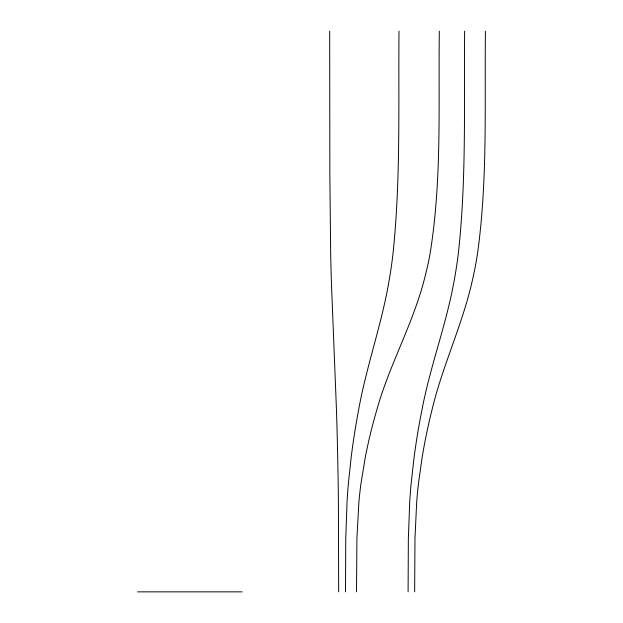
<?xml version="1.0" encoding="UTF-8"?>
<svg xmlns="http://www.w3.org/2000/svg" width="623" height="623" viewBox="0 0 623 623"><rect width="100%" height="100%" fill="white"/><g stroke="black" fill="none" stroke-linecap="round" stroke-linejoin="round"><path stroke-width="0.93" d="M345.508 591.85L345.749 538.506L347.073 501.328A426.825 275.701 90 0 1 348.421 483.082L351.162 457.399A511.366 330.307 90 0 1 358.63 409.825C366.41 366.293 381.681 324.513 389.048 280.895A329.38 212.755 -90 0 0 392.988 253.896C400.745 179.93 398.346 105.396 398.985 31.15M356.52 591.85L356.901 538.506L358.941 501.328A426.825 426.825 0 0 1 361.036 483.082L365.273 457.399A511.366 511.366 0 0 1 376.845 409.825C389.126 365.615 412.239 325.299 423.928 280.895A329.38 329.38 0 0 0 430.034 253.896C442.011 180.32 438.343 105.388 439.316 31.15M408.096 591.85L408.353 538.506L409.755 501.328A426.825 291.408 -90 0 1 411.18 483.082L414.077 457.399A511.366 349.129 -90 0 1 421.973 409.825C430.205 366.231 446.317 324.583 454.12 280.895A329.38 224.88 -90 0 0 458.294 253.896C466.487 179.961 463.956 105.396 464.626 31.15M414.653 591.85L414.973 538.506L416.725 501.328A426.825 364.767 -90 0 1 418.516 483.082L422.137 457.399A511.366 437.019 -90 0 1 432.019 409.825C442.423 365.919 462.383 324.949 472.257 280.895A329.38 281.487 -90 0 0 477.483 253.896C487.723 180.14 484.577 105.396 485.41 31.15M137.59 591.85L242.137 591.85M338.663 591.85L338.398 501.328A426.825 46.336 -90 0 0 338.172 483.082L337.713 457.399A511.366 55.517 -90 0 0 336.459 409.825L331.35 280.895A329.38 35.76 90 0 1 330.681 253.896L329.855 175.943L329.676 31.15"/></g></svg>
